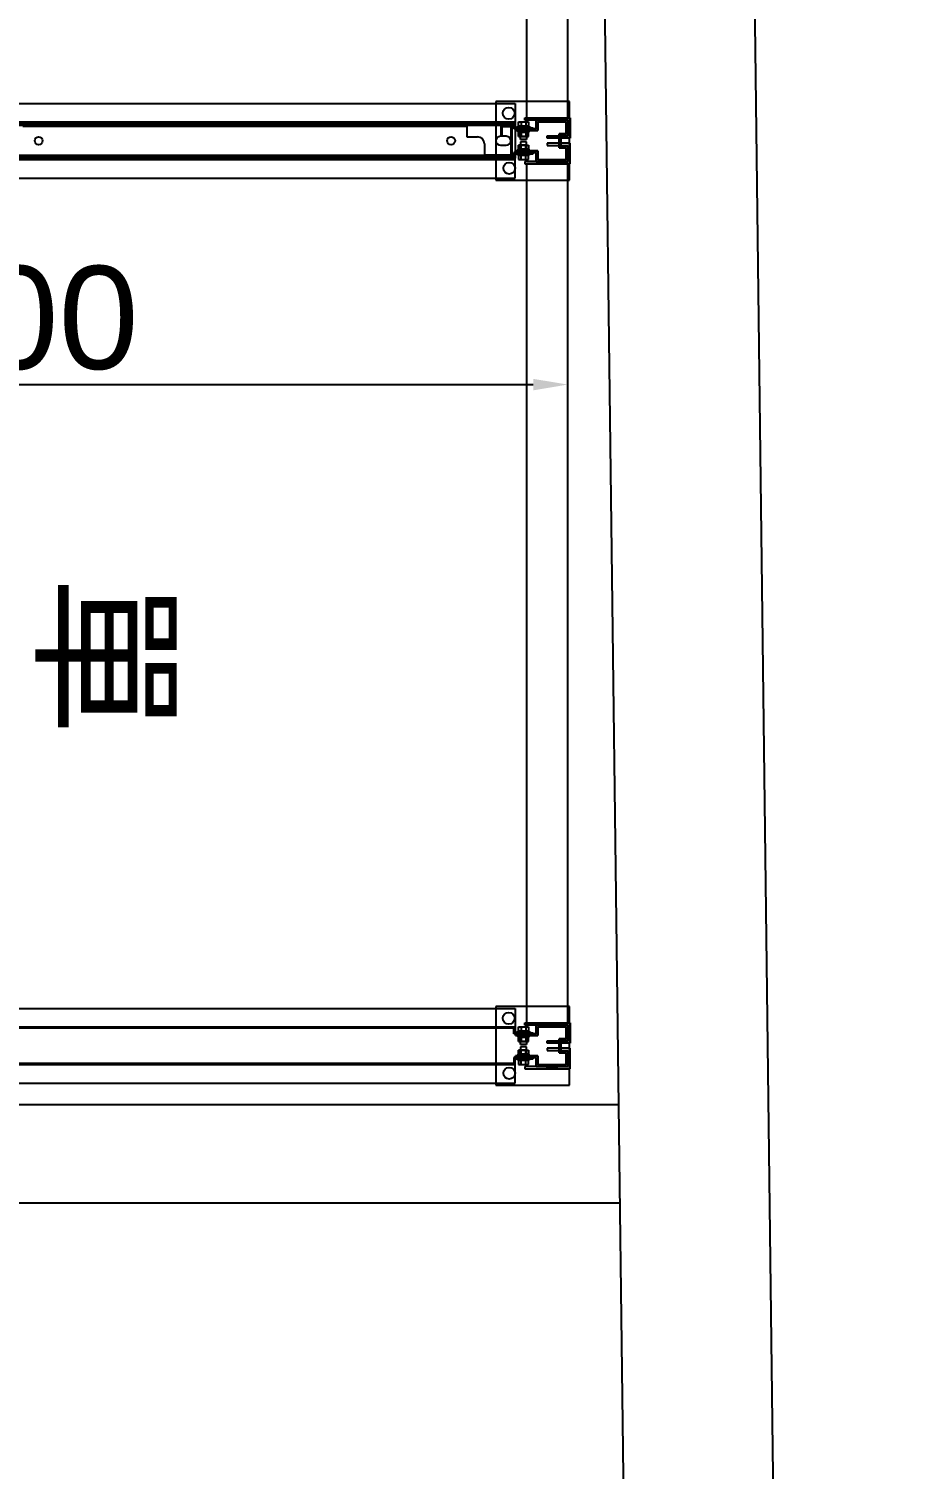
# Model space of a CAD drawing. Header units: millimetres. Extents: x 15382 to 37298, y 7351 to 31127.
# Drawn here: x 35214 to 36102, y 19286 to 20754 of the extents above; entities that cross this region are included whole.
import ezdxf

# ---------------------------------------------------------------- set-up
doc = ezdxf.new("R2010")
doc.units = ezdxf.units.MM
for name, color, linetype in [('111', 7, 'Continuous'), ('113', 3, 'Continuous'), ('114', 6, 'Continuous'), ('115', 30, 'Continuous'), ('116', 12, 'Continuous'), ('444-1', 30, 'Continuous'), ('6', 7, 'Continuous'), ('M40', 3, 'Continuous'), ('M6', 7, 'Continuous'), ('文字', 7, 'Continuous'), ('標的物', 1, 'Continuous'), ('標註', 252, 'Continuous'), ('輕隔間', 30, 'Continuous')]:
    doc.layers.add(name, color=color, linetype=linetype)
doc.styles.get("Standard").update_dxf_attribs({"font": 'arial.ttf'})
doc.styles.add('新細明體', font='')
doc.styles.get('新細明體').set_extended_font_data('PMingLiU')
doc.dimstyles.new('ISO-25', dxfattribs={"dimtxt": 2.5, "dimasz": 2.5, "dimexe": 1.25, "dimexo": 0.625, "dimtad": 1, "dimtxsty": 'Standard', "dimcen": 2.5, "dimadec": 0, "dimazin": 0, "dimtfac": 1, "dimtmove": 0, "dimatfit": 3, "dimfxl": 1, "dimarcsym": 0})

# ---------------------------------------------------------------- blocks, each defined once
blk = doc.blocks.new('*D60')
at = {"layer": 'Defpoints', "color": 0, "transparency": 16777216}
for p in [(34563.1, 20497.4), (35763.1, 20391.2), (35763.1, 20391.2)]:
    blk.add_point(p, dxfattribs=at)
at = {"layer": '標註', "color": 0, "lineweight": -2, "transparency": 16777216}
for p, q in [((34563.1, 20490.4), (34563.1, 20356.2)), ((35763.1, 20398.2), (35763.1, 20426.2)), ((34598.1, 20391.2), (35728.1, 20391.2))]:
    blk.add_line(p, q, dxfattribs=at)
at = {"layer": '標註', "color": 0, "transparency": 16777216}
for points in [[(34598.1, 20397), (34598.1, 20385.3), (34563.1, 20391.2)], [(35728.1, 20397), (35728.1, 20385.3), (35763.1, 20391.2)]]:
    blk.add_solid(points, dxfattribs=at)
at = {"layer": '標註', "color": 0, "transparency": 16777216, "insert": (35163.1, 20458.8), "char_height": 105, "attachment_point": 5}
blk.add_mtext('1200', dxfattribs=at)

msp = doc.modelspace()

# ---------------------------------------------------------------- linework, layer by layer
at = {"layer": '111'}
for p, q in [((35710.067, 20657.203), (34616.067, 20657.203)), ((35710.067, 20622.003), (35710.067, 20657.203)), ((35690.067, 20639.603), (35690.067, 20639.603)), ((35700.567, 20644.103), (35694.567, 20644.103)), ((35694.567, 20635.103), (35700.567, 20635.103)), ((35705.067, 20639.603), (35705.067, 20639.603)), ((34616.067, 20622.003), (35710.067, 20622.003))]:
    msp.add_line(p, q, dxfattribs=at)
for centre, start, end in [((35694.567, 20639.603), 90, 180), ((35694.567, 20639.603), 180, 270), ((35700.567, 20639.603), 0, 90), ((35700.567, 20639.603), 270, 0)]:
    msp.add_arc(centre, 4.5, start, end, dxfattribs=at)
at = {"layer": '113'}
for p, q in [((35690.067, 20679.603), (35690.067, 20599.603)), ((35765.067, 20679.603), (35690.067, 20679.603)), ((35765.067, 20599.603), (35765.067, 20679.603)), ((35690.067, 20599.603), (35765.067, 20599.603)), ((35690.067, 19757.603), (35690.067, 19677.603)), ((35765.067, 19757.603), (35690.067, 19757.603)), ((35765.067, 19677.603), (35765.067, 19757.603)), ((35690.067, 19677.603), (35765.067, 19677.603))]:
    msp.add_line(p, q, dxfattribs=at)
at = {"layer": '113', "lineweight": -3}
for centre in [(35703.067, 20667.603), (35703.567, 20611.603), (35703.067, 19745.603), (35703.567, 19689.603)]:
    msp.add_circle(centre, 6, dxfattribs=at)
at = {"layer": '114'}
for points in [[(35721.067, 22108.103), (35721.067, 20663.103), (35763.067, 20663.103), (35763.067, 22108.103)], [(35721.067, 20616.103), (35721.067, 19741.103), (35763.067, 19741.103), (35763.067, 20616.103)]]:
    msp.add_lwpolyline(points, close=True, dxfattribs=at)
at = {"layer": '115'}
for p, q in [((34616.567, 20677.603), (35709.567, 20677.603)), ((35709.567, 20677.603), (35709.567, 20652.803)), ((34616.567, 20658.803), (35709.567, 20658.803)), ((35708.367, 20657.603), (34617.767, 20657.603)), ((35708.367, 20657.603), (34617.767, 20657.603)), ((35708.367, 20651.603), (35708.367, 20657.603)), ((35708.367, 20651.603), (35708.367, 20657.603)), ((35728.067, 20651.603), (35708.367, 20651.603)), ((35728.067, 20651.603), (35708.367, 20651.603)), ((35709.567, 20658.803), (35709.567, 20652.803)), ((35709.567, 20652.803), (35728.067, 20652.803)), ((35709.567, 20652.803), (35728.067, 20652.803)), ((35728.067, 20652.803), (35728.067, 20651.603)), ((35728.067, 20652.803), (35728.067, 20651.603)), ((34616.567, 20620.403), (35709.567, 20620.403)), ((35708.367, 20621.603), (34617.767, 20621.603)), ((35708.367, 20621.603), (34617.767, 20621.603)), ((35728.067, 20627.603), (35708.367, 20627.603)), ((35708.367, 20627.603), (35708.367, 20621.603)), ((35728.067, 20627.603), (35708.367, 20627.603)), ((35708.367, 20627.603), (35708.367, 20621.603)), ((35709.567, 20626.403), (35728.067, 20626.403)), ((35709.567, 20620.403), (35709.567, 20626.403)), ((35709.567, 20626.403), (35728.067, 20626.403)), ((35709.567, 20601.603), (35709.567, 20626.403)), ((35728.067, 20626.403), (35728.067, 20627.603)), ((35728.067, 20626.403), (35728.067, 20627.603)), ((34616.567, 20601.603), (35709.567, 20601.603)), ((34616.567, 19755.603), (35709.567, 19755.603)), ((35709.567, 19755.603), (35709.567, 19730.803)), ((34616.567, 19736.803), (35709.567, 19736.803)), ((35708.367, 19735.603), (34617.767, 19735.603)), ((35708.367, 19735.603), (34617.767, 19735.603)), ((35708.367, 19729.603), (35708.367, 19735.603)), ((35708.367, 19729.603), (35708.367, 19735.603)), ((35728.067, 19729.603), (35708.367, 19729.603)), ((35728.067, 19729.603), (35708.367, 19729.603)), ((35709.567, 19736.803), (35709.567, 19730.803)), ((35709.567, 19730.803), (35728.067, 19730.803)), ((35709.567, 19730.803), (35728.067, 19730.803)), ((35728.067, 19730.803), (35728.067, 19729.603)), ((35728.067, 19730.803), (35728.067, 19729.603)), ((34616.567, 19698.403), (35709.567, 19698.403)), ((35708.367, 19699.603), (34617.767, 19699.603)), ((35708.367, 19699.603), (34617.767, 19699.603)), ((35728.067, 19705.603), (35708.367, 19705.603)), ((35708.367, 19705.603), (35708.367, 19699.603)), ((35728.067, 19705.603), (35708.367, 19705.603)), ((35708.367, 19705.603), (35708.367, 19699.603)), ((35709.567, 19704.403), (35728.067, 19704.403)), ((35709.567, 19698.403), (35709.567, 19704.403)), ((35709.567, 19704.403), (35728.067, 19704.403)), ((35709.567, 19679.603), (35709.567, 19704.403)), ((35728.067, 19704.403), (35728.067, 19705.603)), ((35728.067, 19704.403), (35728.067, 19705.603)), ((34616.567, 19679.603), (35709.567, 19679.603))]:
    msp.add_line(p, q, dxfattribs=at)
at = {"layer": '115', "lineweight": -3}
for p, q in [((35721.567, 20652.803), (35714.567, 20652.803)), ((35714.567, 20652.803), (35714.567, 20651.603)), ((35718.067, 20652.803), (35714.567, 20652.803)), ((35714.567, 20652.803), (35714.567, 20651.603)), ((35714.567, 20651.603), (35721.567, 20651.603)), ((35714.567, 20651.603), (35718.067, 20651.603)), ((35718.067, 20651.603), (35718.067, 20652.803)), ((35721.567, 20651.603), (35721.567, 20652.803)), ((35714.567, 20626.403), (35714.567, 20627.603)), ((35714.567, 20627.603), (35721.567, 20627.603)), ((35714.567, 20626.403), (35714.567, 20627.603)), ((35714.567, 20627.603), (35718.067, 20627.603)), ((35721.567, 20626.403), (35714.567, 20626.403)), ((35718.067, 20626.403), (35714.567, 20626.403)), ((35718.067, 20627.603), (35718.067, 20626.403)), ((35721.567, 20627.603), (35721.567, 20626.403)), ((35721.567, 19730.803), (35714.567, 19730.803)), ((35714.567, 19730.803), (35714.567, 19729.603)), ((35718.067, 19730.803), (35714.567, 19730.803)), ((35714.567, 19730.803), (35714.567, 19729.603)), ((35714.567, 19729.603), (35721.567, 19729.603)), ((35714.567, 19729.603), (35718.067, 19729.603)), ((35718.067, 19729.603), (35718.067, 19730.803)), ((35721.567, 19729.603), (35721.567, 19730.803)), ((35714.567, 19704.403), (35714.567, 19705.603)), ((35714.567, 19705.603), (35721.567, 19705.603)), ((35714.567, 19704.403), (35714.567, 19705.603)), ((35714.567, 19705.603), (35718.067, 19705.603)), ((35721.567, 19704.403), (35714.567, 19704.403)), ((35718.067, 19704.403), (35714.567, 19704.403)), ((35718.067, 19705.603), (35718.067, 19704.403)), ((35721.567, 19705.603), (35721.567, 19704.403))]:
    msp.add_line(p, q, dxfattribs=at)
at = {"layer": '116'}
for p, q in [((35719.567, 20660.603), (35719.567, 20663.103)), ((35719.567, 20663.103), (35765.567, 20663.103)), ((35742.089, 20660.603), (35742.089, 20663.103)), ((35747.067, 20660.603), (35747.067, 20663.103)), ((35752.045, 20660.603), (35752.045, 20663.103)), ((35765.567, 20663.103), (35765.567, 20643.603)), ((35763.067, 20660.603), (35719.567, 20660.603)), ((35763.067, 20644.603), (35763.067, 20660.603)), ((35742.067, 20642.103), (35742.067, 20644.603)), ((35742.067, 20644.603), (35763.067, 20644.603)), ((35765.567, 20642.103), (35742.067, 20642.103)), ((35765.567, 20637.103), (35742.067, 20637.103)), ((35742.067, 20637.103), (35742.067, 20634.603)), ((35742.067, 20634.603), (35763.067, 20634.603)), ((35763.067, 20634.603), (35763.067, 20618.603)), ((35765.567, 20644.603), (35765.567, 20642.103)), ((35765.567, 20634.603), (35765.567, 20637.103)), ((35765.567, 20616.103), (35765.567, 20635.603)), ((35763.067, 20618.603), (35719.567, 20618.603)), ((35719.567, 20618.603), (35719.567, 20616.103)), ((35742.089, 20618.603), (35742.089, 20616.103)), ((35747.067, 20618.603), (35747.067, 20616.103)), ((35752.045, 20618.603), (35752.045, 20616.103)), ((35719.567, 20616.103), (35765.567, 20616.103)), ((35719.567, 19738.603), (35719.567, 19741.103)), ((35719.567, 19741.103), (35765.567, 19741.103)), ((35763.067, 19738.603), (35719.567, 19738.603)), ((35742.089, 19738.603), (35742.089, 19741.103)), ((35747.067, 19738.603), (35747.067, 19741.103)), ((35752.045, 19738.603), (35752.045, 19741.103)), ((35763.067, 19722.603), (35763.067, 19738.603)), ((35765.567, 19741.103), (35765.567, 19721.603)), ((35742.067, 19720.103), (35742.067, 19722.603)), ((35742.067, 19722.603), (35763.067, 19722.603)), ((35765.567, 19722.603), (35765.567, 19720.103)), ((35765.567, 19720.103), (35742.067, 19720.103)), ((35765.567, 19715.103), (35742.067, 19715.103)), ((35742.067, 19715.103), (35742.067, 19712.603)), ((35742.067, 19712.603), (35763.067, 19712.603)), ((35763.067, 19712.603), (35763.067, 19696.603)), ((35765.567, 19712.603), (35765.567, 19715.103)), ((35765.567, 19694.103), (35765.567, 19713.603)), ((35763.067, 19696.603), (35719.567, 19696.603)), ((35719.567, 19696.603), (35719.567, 19694.103)), ((35719.567, 19694.103), (35765.567, 19694.103)), ((35742.089, 19696.603), (35742.089, 19694.103)), ((35747.067, 19696.603), (35747.067, 19694.103)), ((35752.045, 19696.603), (35752.045, 19694.103))]:
    msp.add_line(p, q, dxfattribs=at)
at = {"layer": '116', "lineweight": -3}
for p, q in [((35742.089, 20660.603), (35742.089, 20663.103)), ((35742.089, 20663.103), (35747.067, 20663.103)), ((35742.089, 20660.603), (35742.089, 20663.103)), ((35742.089, 20663.103), (35752.045, 20663.103)), ((35747.067, 20663.103), (35747.067, 20660.603)), ((35752.045, 20663.103), (35752.045, 20660.603)), ((35747.067, 20660.603), (35742.089, 20660.603)), ((35752.045, 20660.603), (35742.089, 20660.603)), ((35742.089, 20616.103), (35742.089, 20618.603)), ((35742.089, 20618.603), (35752.045, 20618.603)), ((35742.089, 20616.103), (35742.089, 20618.603)), ((35742.089, 20618.603), (35747.067, 20618.603)), ((35747.067, 20618.603), (35747.067, 20616.103)), ((35752.045, 20618.603), (35752.045, 20616.103)), ((35752.045, 20616.103), (35742.089, 20616.103)), ((35747.067, 20616.103), (35742.089, 20616.103)), ((35742.089, 19738.603), (35742.089, 19741.103)), ((35742.089, 19741.103), (35747.067, 19741.103)), ((35742.089, 19738.603), (35742.089, 19741.103)), ((35742.089, 19741.103), (35752.045, 19741.103)), ((35747.067, 19738.603), (35742.089, 19738.603)), ((35752.045, 19738.603), (35742.089, 19738.603)), ((35747.067, 19741.103), (35747.067, 19738.603)), ((35752.045, 19741.103), (35752.045, 19738.603)), ((35742.089, 19694.103), (35742.089, 19696.603)), ((35742.089, 19696.603), (35752.045, 19696.603)), ((35742.089, 19694.103), (35742.089, 19696.603)), ((35742.089, 19696.603), (35747.067, 19696.603)), ((35752.045, 19694.103), (35742.089, 19694.103)), ((35747.067, 19694.103), (35742.089, 19694.103)), ((35747.067, 19696.603), (35747.067, 19694.103)), ((35752.045, 19696.603), (35752.045, 19694.103))]:
    msp.add_line(p, q, dxfattribs=at)
at = {"layer": '444-1'}
for p, q in [((35208.367, 20654.603), (35660.367, 20654.603)), ((35660.367, 20654.603), (35660.367, 20643.603)), ((35695.367, 20644.603), (35695.367, 20654.603)), ((35695.367, 20654.603), (35706.367, 20654.603)), ((35705.567, 20653.803), (35696.167, 20653.803)), ((35696.167, 20653.803), (35696.167, 20644.603)), ((35705.567, 20625.403), (35705.567, 20653.803)), ((35706.367, 20654.603), (35706.367, 20624.603)), ((35660.367, 20643.603), (35671.367, 20643.603)), ((35678.367, 20636.603), (35678.367, 20625.403)), ((35696.167, 20644.603), (35695.367, 20644.603)), ((35706.367, 20624.603), (35162.367, 20624.603)), ((35678.367, 20625.403), (35705.567, 20625.403)), ((35706.367, 20624.603), (35705.567, 20624.603)), ((35706.367, 20625.403), (35706.367, 20624.603))]:
    msp.add_line(p, q, dxfattribs=at)
for centre in [(35224.367, 20639.603), (35644.367, 20639.603)]:
    msp.add_circle(centre, 4, dxfattribs=at)
msp.add_arc((35671.367, 20636.603), 7, 0, 90, dxfattribs=at)
at = {"layer": '6'}
for p, q in [((35710.067, 20657.203), (34616.067, 20657.203)), ((34616.067, 20655.603), (35710.067, 20655.603)), ((35710.067, 20655.603), (35710.067, 20657.203)), ((35710.067, 20623.603), (34616.067, 20623.603)), ((34616.067, 20622.003), (35710.067, 20622.003)), ((35710.067, 20622.003), (35710.067, 20623.603))]:
    msp.add_line(p, q, dxfattribs=at)
at = {"layer": 'M40'}
for p, q in [((35731.067, 20651.603), (35710.067, 20651.603)), ((35710.067, 20651.603), (35710.067, 20650.003)), ((35710.067, 20650.003), (35710.067, 20651.603)), ((35710.067, 20651.603), (35731.067, 20651.603)), ((35710.067, 20650.003), (35732.667, 20650.003)), ((35732.667, 20650.003), (35710.067, 20650.003)), ((35714.567, 20650.003), (35714.567, 20651.603)), ((35718.067, 20650.003), (35718.067, 20651.603)), ((35721.567, 20650.003), (35721.567, 20651.603)), ((35763.067, 20660.603), (35731.067, 20660.603)), ((35731.067, 20660.603), (35731.067, 20651.603)), ((35731.067, 20651.603), (35731.067, 20660.603)), ((35731.067, 20660.603), (35763.067, 20660.603)), ((35732.667, 20650.003), (35731.067, 20650.003)), ((35732.667, 20650.003), (35732.667, 20659.003)), ((35732.667, 20659.003), (35761.467, 20659.003)), ((35761.467, 20659.003), (35732.667, 20659.003)), ((35732.667, 20659.003), (35732.667, 20650.003)), ((35732.667, 20651.603), (35732.667, 20650.003)), ((35761.467, 20659.003), (35761.467, 20646.703)), ((35761.467, 20646.703), (35761.467, 20659.003)), ((35763.067, 20645.103), (35763.067, 20660.603)), ((35763.067, 20660.603), (35763.067, 20645.103)), ((35761.467, 20646.703), (35754.467, 20646.703)), ((35754.467, 20646.703), (35754.467, 20632.503)), ((35754.467, 20632.503), (35754.467, 20646.703)), ((35754.467, 20646.703), (35761.467, 20646.703)), ((35756.067, 20645.103), (35754.467, 20645.103)), ((35754.467, 20632.503), (35761.467, 20632.503)), ((35761.467, 20632.503), (35754.467, 20632.503)), ((35756.067, 20634.103), (35756.067, 20645.103)), ((35756.067, 20645.103), (35763.067, 20645.103)), ((35763.067, 20645.103), (35756.067, 20645.103)), ((35756.067, 20645.103), (35756.067, 20634.103)), ((35763.067, 20634.103), (35756.067, 20634.103)), ((35756.067, 20634.103), (35763.067, 20634.103)), ((35761.467, 20632.503), (35761.467, 20620.203)), ((35761.467, 20620.203), (35761.467, 20632.503)), ((35763.067, 20618.603), (35763.067, 20634.103)), ((35763.067, 20634.103), (35763.067, 20618.603)), ((35732.667, 20629.203), (35710.067, 20629.203)), ((35710.067, 20629.203), (35710.067, 20627.603)), ((35710.067, 20627.603), (35710.067, 20629.203)), ((35710.067, 20629.203), (35732.667, 20629.203)), ((35710.067, 20627.603), (35731.067, 20627.603)), ((35731.067, 20627.603), (35710.067, 20627.603)), ((35714.567, 20627.603), (35714.567, 20629.203)), ((35718.067, 20627.603), (35718.067, 20629.203)), ((35721.567, 20627.603), (35721.567, 20629.203)), ((35732.667, 20629.203), (35731.067, 20629.203)), ((35731.067, 20627.603), (35731.067, 20618.603)), ((35731.067, 20618.603), (35731.067, 20627.603)), ((35731.067, 20618.603), (35763.067, 20618.603)), ((35763.067, 20618.603), (35731.067, 20618.603)), ((35732.667, 20627.603), (35732.667, 20629.203)), ((35732.667, 20620.203), (35732.667, 20629.203)), ((35732.667, 20629.203), (35732.667, 20620.203)), ((35761.467, 20620.203), (35732.667, 20620.203)), ((35732.667, 20620.203), (35761.467, 20620.203)), ((35743.817, 20620.203), (35743.817, 20618.603)), ((35747.067, 20620.203), (35747.067, 20618.603)), ((35750.317, 20620.203), (35750.317, 20618.603)), ((35763.067, 19738.603), (35731.067, 19738.603)), ((35731.067, 19738.603), (35731.067, 19729.603)), ((35731.067, 19729.603), (35731.067, 19738.603)), ((35731.067, 19738.603), (35763.067, 19738.603)), ((35763.067, 19723.103), (35763.067, 19738.603)), ((35763.067, 19738.603), (35763.067, 19723.103)), ((35731.067, 19729.603), (35710.067, 19729.603)), ((35710.067, 19729.603), (35710.067, 19728.003)), ((35710.067, 19728.003), (35710.067, 19729.603)), ((35710.067, 19729.603), (35731.067, 19729.603)), ((35710.067, 19728.003), (35732.667, 19728.003)), ((35732.667, 19728.003), (35710.067, 19728.003)), ((35714.567, 19728.003), (35714.567, 19729.603)), ((35718.067, 19728.003), (35718.067, 19729.603)), ((35721.567, 19728.003), (35721.567, 19729.603)), ((35732.667, 19728.003), (35731.067, 19728.003)), ((35732.667, 19728.003), (35732.667, 19737.003)), ((35732.667, 19737.003), (35761.467, 19737.003)), ((35761.467, 19737.003), (35732.667, 19737.003)), ((35732.667, 19737.003), (35732.667, 19728.003)), ((35732.667, 19729.603), (35732.667, 19728.003)), ((35761.467, 19724.703), (35754.467, 19724.703)), ((35754.467, 19724.703), (35754.467, 19710.503)), ((35754.467, 19710.503), (35754.467, 19724.703)), ((35754.467, 19724.703), (35761.467, 19724.703)), ((35756.067, 19723.103), (35754.467, 19723.103)), ((35756.067, 19712.103), (35756.067, 19723.103)), ((35756.067, 19723.103), (35763.067, 19723.103)), ((35763.067, 19723.103), (35756.067, 19723.103)), ((35756.067, 19723.103), (35756.067, 19712.103)), ((35761.467, 19737.003), (35761.467, 19724.703)), ((35761.467, 19724.703), (35761.467, 19737.003)), ((35754.467, 19710.503), (35761.467, 19710.503)), ((35761.467, 19710.503), (35754.467, 19710.503)), ((35763.067, 19712.103), (35756.067, 19712.103)), ((35756.067, 19712.103), (35763.067, 19712.103)), ((35761.467, 19710.503), (35761.467, 19698.203)), ((35761.467, 19698.203), (35761.467, 19710.503)), ((35763.067, 19696.603), (35763.067, 19712.103)), ((35763.067, 19712.103), (35763.067, 19696.603)), ((35732.667, 19707.203), (35710.067, 19707.203)), ((35710.067, 19707.203), (35710.067, 19705.603)), ((35710.067, 19705.603), (35710.067, 19707.203)), ((35710.067, 19707.203), (35732.667, 19707.203)), ((35710.067, 19705.603), (35731.067, 19705.603)), ((35731.067, 19705.603), (35710.067, 19705.603)), ((35714.567, 19705.603), (35714.567, 19707.203)), ((35718.067, 19705.603), (35718.067, 19707.203)), ((35721.567, 19705.603), (35721.567, 19707.203)), ((35732.667, 19707.203), (35731.067, 19707.203)), ((35731.067, 19705.603), (35731.067, 19696.603)), ((35731.067, 19696.603), (35731.067, 19705.603)), ((35731.067, 19696.603), (35763.067, 19696.603)), ((35763.067, 19696.603), (35731.067, 19696.603)), ((35732.667, 19705.603), (35732.667, 19707.203)), ((35732.667, 19698.203), (35732.667, 19707.203)), ((35732.667, 19707.203), (35732.667, 19698.203)), ((35761.467, 19698.203), (35732.667, 19698.203)), ((35732.667, 19698.203), (35761.467, 19698.203)), ((35743.817, 19698.203), (35743.817, 19696.603)), ((35747.067, 19698.203), (35747.067, 19696.603)), ((35750.317, 19698.203), (35750.317, 19696.603))]:
    msp.add_line(p, q, dxfattribs=at)
at = {"layer": 'M40', "lineweight": -3}
for p, q in [((35721.567, 20651.603), (35714.567, 20651.603)), ((35714.567, 20651.603), (35714.567, 20650.003)), ((35718.067, 20651.603), (35714.567, 20651.603)), ((35714.567, 20651.603), (35714.567, 20650.003)), ((35714.567, 20650.003), (35721.567, 20650.003)), ((35714.567, 20650.003), (35718.067, 20650.003)), ((35718.067, 20650.003), (35718.067, 20651.603)), ((35721.567, 20650.003), (35721.567, 20651.603)), ((35743.817, 20659.003), (35743.817, 20660.603)), ((35743.817, 20660.603), (35750.317, 20660.603)), ((35743.817, 20659.003), (35743.817, 20660.603)), ((35743.817, 20660.603), (35747.067, 20660.603)), ((35750.317, 20659.003), (35743.817, 20659.003)), ((35747.067, 20659.003), (35743.817, 20659.003)), ((35747.067, 20660.603), (35747.067, 20659.003)), ((35750.317, 20660.603), (35750.317, 20659.003)), ((35756.067, 20645.103), (35754.467, 20645.103)), ((35754.467, 20645.103), (35754.467, 20634.103)), ((35754.467, 20639.603), (35754.467, 20645.103)), ((35754.467, 20645.103), (35756.067, 20645.103)), ((35756.067, 20639.603), (35754.467, 20639.603)), ((35754.467, 20634.103), (35756.067, 20634.103)), ((35756.067, 20634.103), (35756.067, 20645.103)), ((35756.067, 20645.103), (35756.067, 20639.603)), ((35714.567, 20627.603), (35714.567, 20629.203)), ((35714.567, 20629.203), (35721.567, 20629.203)), ((35714.567, 20627.603), (35714.567, 20629.203)), ((35714.567, 20629.203), (35718.067, 20629.203)), ((35721.567, 20627.603), (35714.567, 20627.603)), ((35718.067, 20627.603), (35714.567, 20627.603)), ((35718.067, 20629.203), (35718.067, 20627.603)), ((35721.567, 20629.203), (35721.567, 20627.603)), ((35743.817, 20618.603), (35743.817, 20620.203)), ((35743.817, 20620.203), (35750.317, 20620.203)), ((35743.817, 20618.603), (35743.817, 20620.203)), ((35743.817, 20620.203), (35747.067, 20620.203)), ((35750.317, 20618.603), (35743.817, 20618.603)), ((35747.067, 20618.603), (35743.817, 20618.603)), ((35747.067, 20620.203), (35747.067, 20618.603)), ((35750.317, 20620.203), (35750.317, 20618.603)), ((35743.817, 19737.003), (35743.817, 19738.603)), ((35743.817, 19738.603), (35750.317, 19738.603)), ((35743.817, 19737.003), (35743.817, 19738.603)), ((35743.817, 19738.603), (35747.067, 19738.603)), ((35747.067, 19738.603), (35747.067, 19737.003)), ((35750.317, 19738.603), (35750.317, 19737.003)), ((35721.567, 19729.603), (35714.567, 19729.603)), ((35714.567, 19729.603), (35714.567, 19728.003)), ((35718.067, 19729.603), (35714.567, 19729.603)), ((35714.567, 19729.603), (35714.567, 19728.003)), ((35714.567, 19728.003), (35721.567, 19728.003)), ((35714.567, 19728.003), (35718.067, 19728.003)), ((35718.067, 19728.003), (35718.067, 19729.603)), ((35721.567, 19728.003), (35721.567, 19729.603)), ((35750.317, 19737.003), (35743.817, 19737.003)), ((35747.067, 19737.003), (35743.817, 19737.003)), ((35756.067, 19723.103), (35754.467, 19723.103)), ((35754.467, 19723.103), (35754.467, 19712.103)), ((35754.467, 19717.603), (35754.467, 19723.103)), ((35754.467, 19723.103), (35756.067, 19723.103)), ((35756.067, 19712.103), (35756.067, 19723.103)), ((35756.067, 19723.103), (35756.067, 19717.603)), ((35756.067, 19717.603), (35754.467, 19717.603)), ((35754.467, 19712.103), (35756.067, 19712.103)), ((35714.567, 19705.603), (35714.567, 19707.203)), ((35714.567, 19707.203), (35721.567, 19707.203)), ((35714.567, 19705.603), (35714.567, 19707.203)), ((35714.567, 19707.203), (35718.067, 19707.203)), ((35721.567, 19705.603), (35714.567, 19705.603)), ((35718.067, 19705.603), (35714.567, 19705.603)), ((35718.067, 19707.203), (35718.067, 19705.603)), ((35721.567, 19707.203), (35721.567, 19705.603)), ((35743.817, 19696.603), (35743.817, 19698.203)), ((35743.817, 19698.203), (35750.317, 19698.203)), ((35743.817, 19696.603), (35743.817, 19698.203)), ((35743.817, 19698.203), (35747.067, 19698.203)), ((35750.317, 19696.603), (35743.817, 19696.603)), ((35747.067, 19696.603), (35743.817, 19696.603)), ((35747.067, 19698.203), (35747.067, 19696.603)), ((35750.317, 19698.203), (35750.317, 19696.603))]:
    msp.add_line(p, q, dxfattribs=at)
at = {"layer": 'M6'}
for p, q in [((35711.067, 20653.003), (35713.067, 20654.503)), ((35711.067, 20652.803), (35711.067, 20653.003)), ((35715.067, 20652.803), (35711.067, 20652.803)), ((35724.067, 20650.003), (35712.067, 20650.003)), ((35712.067, 20650.003), (35712.067, 20649.803)), ((35712.067, 20649.803), (35713.067, 20648.303)), ((35713.067, 20654.503), (35713.067, 20658.803)), ((35713.067, 20658.803), (35723.067, 20658.803)), ((35713.067, 20654.503), (35713.067, 20658.803)), ((35713.067, 20658.803), (35723.067, 20658.803)), ((35723.067, 20654.503), (35713.067, 20654.503)), ((35713.067, 20648.303), (35713.067, 20644.003)), ((35723.067, 20648.303), (35713.067, 20648.303)), ((35713.067, 20648.303), (35713.067, 20644.003)), ((35713.067, 20644.003), (35713.067, 20648.303)), ((35713.067, 20648.303), (35720.567, 20648.303)), ((35715.067, 20640.803), (35715.067, 20652.803)), ((35715.567, 20658.803), (35715.567, 20654.503)), ((35723.067, 20648.303), (35715.567, 20648.303)), ((35715.567, 20648.303), (35715.567, 20644.003)), ((35720.567, 20658.803), (35720.567, 20654.503)), ((35720.567, 20648.303), (35720.567, 20644.003)), ((35721.067, 20652.803), (35721.067, 20640.803)), ((35725.067, 20652.803), (35721.067, 20652.803)), ((35723.067, 20658.803), (35723.067, 20654.503)), ((35723.067, 20658.803), (35723.067, 20654.503)), ((35723.067, 20654.503), (35725.067, 20653.003)), ((35723.067, 20648.303), (35724.067, 20649.803)), ((35723.067, 20644.003), (35723.067, 20648.303)), ((35723.067, 20644.003), (35723.067, 20648.303)), ((35723.067, 20644.003), (35723.067, 20648.303)), ((35724.067, 20649.803), (35724.067, 20650.003)), ((35725.067, 20653.003), (35725.067, 20652.803)), ((35713.067, 20644.003), (35723.067, 20644.003)), ((35713.067, 20644.003), (35723.067, 20644.003)), ((35720.567, 20644.003), (35713.067, 20644.003)), ((35713.067, 20630.903), (35713.067, 20635.203)), ((35713.067, 20635.203), (35723.067, 20635.203)), ((35713.067, 20630.903), (35713.067, 20635.203)), ((35713.067, 20635.203), (35723.067, 20635.203)), ((35713.067, 20635.203), (35713.067, 20630.903)), ((35720.567, 20635.203), (35713.067, 20635.203)), ((35721.067, 20640.803), (35715.067, 20640.803)), ((35721.067, 20638.403), (35715.067, 20638.403)), ((35715.067, 20638.403), (35715.067, 20626.403)), ((35715.567, 20644.003), (35723.067, 20644.003)), ((35715.567, 20630.903), (35715.567, 20635.203)), ((35715.567, 20635.203), (35723.067, 20635.203)), ((35720.567, 20630.903), (35720.567, 20635.203)), ((35721.067, 20626.403), (35721.067, 20638.403)), ((35723.067, 20635.203), (35723.067, 20630.903)), ((35723.067, 20635.203), (35723.067, 20630.903)), ((35723.067, 20635.203), (35723.067, 20630.903)), ((35715.067, 20626.403), (35711.067, 20626.403)), ((35711.067, 20626.403), (35711.067, 20626.203)), ((35711.067, 20626.203), (35713.067, 20624.703)), ((35712.067, 20629.403), (35713.067, 20630.903)), ((35712.067, 20629.203), (35712.067, 20629.403)), ((35724.067, 20629.203), (35712.067, 20629.203)), ((35723.067, 20630.903), (35713.067, 20630.903)), ((35713.067, 20630.903), (35720.567, 20630.903)), ((35713.067, 20624.703), (35713.067, 20620.403)), ((35723.067, 20624.703), (35713.067, 20624.703)), ((35713.067, 20624.703), (35713.067, 20620.403)), ((35713.067, 20620.403), (35723.067, 20620.403)), ((35713.067, 20620.403), (35723.067, 20620.403)), ((35723.067, 20630.903), (35715.567, 20630.903)), ((35715.567, 20620.403), (35715.567, 20624.703)), ((35720.567, 20620.403), (35720.567, 20624.703)), ((35725.067, 20626.403), (35721.067, 20626.403)), ((35723.067, 20630.903), (35724.067, 20629.403)), ((35723.067, 20624.703), (35725.067, 20626.203)), ((35723.067, 20620.403), (35723.067, 20624.703)), ((35723.067, 20620.403), (35723.067, 20624.703)), ((35724.067, 20629.403), (35724.067, 20629.203)), ((35725.067, 20626.203), (35725.067, 20626.403)), ((35711.067, 19731.003), (35713.067, 19732.503)), ((35711.067, 19730.803), (35711.067, 19731.003)), ((35715.067, 19730.803), (35711.067, 19730.803)), ((35724.067, 19728.003), (35712.067, 19728.003)), ((35712.067, 19728.003), (35712.067, 19727.803)), ((35712.067, 19727.803), (35713.067, 19726.303)), ((35713.067, 19732.503), (35713.067, 19736.803)), ((35713.067, 19736.803), (35723.067, 19736.803)), ((35713.067, 19732.503), (35713.067, 19736.803)), ((35713.067, 19736.803), (35723.067, 19736.803)), ((35723.067, 19732.503), (35713.067, 19732.503)), ((35713.067, 19726.303), (35713.067, 19722.003)), ((35723.067, 19726.303), (35713.067, 19726.303)), ((35713.067, 19726.303), (35713.067, 19722.003)), ((35713.067, 19722.003), (35713.067, 19726.303)), ((35713.067, 19726.303), (35720.567, 19726.303)), ((35715.067, 19718.803), (35715.067, 19730.803)), ((35715.567, 19736.803), (35715.567, 19732.503)), ((35723.067, 19726.303), (35715.567, 19726.303)), ((35715.567, 19726.303), (35715.567, 19722.003)), ((35720.567, 19736.803), (35720.567, 19732.503)), ((35720.567, 19726.303), (35720.567, 19722.003)), ((35721.067, 19730.803), (35721.067, 19718.803)), ((35725.067, 19730.803), (35721.067, 19730.803)), ((35723.067, 19736.803), (35723.067, 19732.503)), ((35723.067, 19736.803), (35723.067, 19732.503)), ((35723.067, 19732.503), (35725.067, 19731.003)), ((35723.067, 19726.303), (35724.067, 19727.803)), ((35723.067, 19722.003), (35723.067, 19726.303)), ((35723.067, 19722.003), (35723.067, 19726.303)), ((35723.067, 19722.003), (35723.067, 19726.303)), ((35724.067, 19727.803), (35724.067, 19728.003)), ((35725.067, 19731.003), (35725.067, 19730.803)), ((35712.067, 19707.403), (35713.067, 19708.903)), ((35713.067, 19722.003), (35723.067, 19722.003)), ((35713.067, 19722.003), (35723.067, 19722.003)), ((35720.567, 19722.003), (35713.067, 19722.003)), ((35713.067, 19708.903), (35713.067, 19713.203)), ((35713.067, 19713.203), (35723.067, 19713.203)), ((35713.067, 19708.903), (35713.067, 19713.203)), ((35713.067, 19713.203), (35723.067, 19713.203)), ((35713.067, 19713.203), (35713.067, 19708.903)), ((35720.567, 19713.203), (35713.067, 19713.203)), ((35723.067, 19708.903), (35713.067, 19708.903)), ((35713.067, 19708.903), (35720.567, 19708.903)), ((35721.067, 19718.803), (35715.067, 19718.803)), ((35721.067, 19716.403), (35715.067, 19716.403)), ((35715.067, 19716.403), (35715.067, 19704.403)), ((35715.567, 19722.003), (35723.067, 19722.003)), ((35715.567, 19708.903), (35715.567, 19713.203)), ((35715.567, 19713.203), (35723.067, 19713.203)), ((35723.067, 19708.903), (35715.567, 19708.903)), ((35720.567, 19708.903), (35720.567, 19713.203)), ((35721.067, 19704.403), (35721.067, 19716.403)), ((35723.067, 19713.203), (35723.067, 19708.903)), ((35723.067, 19713.203), (35723.067, 19708.903)), ((35723.067, 19713.203), (35723.067, 19708.903)), ((35723.067, 19708.903), (35724.067, 19707.403)), ((35715.067, 19704.403), (35711.067, 19704.403)), ((35711.067, 19704.403), (35711.067, 19704.203)), ((35711.067, 19704.203), (35713.067, 19702.703)), ((35712.067, 19707.203), (35712.067, 19707.403)), ((35724.067, 19707.203), (35712.067, 19707.203)), ((35713.067, 19702.703), (35713.067, 19698.403)), ((35723.067, 19702.703), (35713.067, 19702.703)), ((35713.067, 19702.703), (35713.067, 19698.403)), ((35713.067, 19698.403), (35723.067, 19698.403)), ((35713.067, 19698.403), (35723.067, 19698.403)), ((35715.567, 19698.403), (35715.567, 19702.703)), ((35720.567, 19698.403), (35720.567, 19702.703)), ((35725.067, 19704.403), (35721.067, 19704.403)), ((35723.067, 19702.703), (35725.067, 19704.203)), ((35723.067, 19698.403), (35723.067, 19702.703)), ((35723.067, 19698.403), (35723.067, 19702.703)), ((35724.067, 19707.403), (35724.067, 19707.203)), ((35725.067, 19704.203), (35725.067, 19704.403))]:
    msp.add_line(p, q, dxfattribs=at)
at = {"layer": '標的物'}
for p, q in [((35949.034, 8909.565), (35672.114, 31126.565)), ((36101.66, 8909.565), (35824.766, 31124.44))]:
    msp.add_line(p, q, dxfattribs=at)
at = {"layer": '輕隔間'}
for p, q in [((27703.049, 19657.603), (35815.067, 19657.603)), ((27803.049, 19557.603), (35816.313, 19557.603))]:
    msp.add_line(p, q, dxfattribs=at)

# ---------------------------------------------------------------- texts
at = {"layer": '文字', "color": 8, "style": '新細明體'}
msp.add_text('單', height=120, rotation=270, dxfattribs=at).set_placement((35233.977, 20196.537))

# ---------------------------------------------------------------- dimensions: what is measured, and where the dimension line sits
at = {"layer": '標註', "color": 8}
dim = msp.add_linear_dim(base=(35763.067, 20391.15), p1=(34563.067, 20497.44), p2=(35763.067, 20391.15), dimstyle='ISO-25', override={"dimscale": 70, "dimtxt": 1.5, "dimasz": 0.5, "dimexe": 0.5, "dimexo": 0.1, "dimgap": 0.2}, dxfattribs=at)
dim.commit()
dim.dimension.update_dxf_attribs({"geometry": '*D60', "text_midpoint": (35163.067, 20458.76)})

doc.saveas('drawing.dxf')
